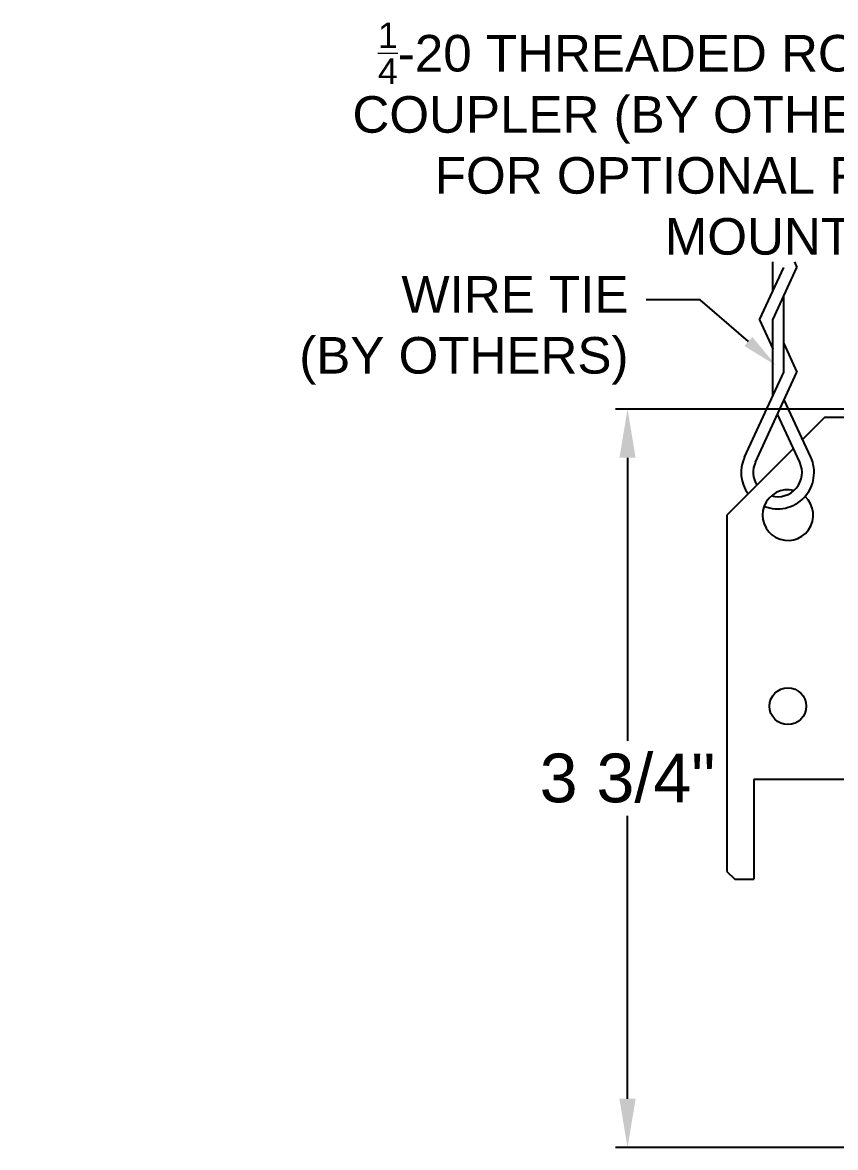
# Model space of a CAD drawing. Extents: x -5.7 to 5.8, y -0.8 to 5.8.
# Drawn here: x -5.67 to -1.51, y 0 to 5.77 of the extents above; entities that cross this region are included whole.
import ezdxf
from ezdxf import colors
from ezdxf.entities.mleader import LeaderData, LeaderLine
from ezdxf.math import Vec2, Vec3

# ---------------------------------------------------------------- set-up
doc = ezdxf.new("R2010")
doc.units = 0
doc.header["$LTSCALE"] = 0.5
doc.header["$MEASUREMENT"] = 0
doc.layers.get('Defpoints').update_dxf_attribs({"linetype": 'CONTINUOUS'})
doc.layers.add('CUST DWG', color=60, linetype='CONTINUOUS', lineweight=20)
doc.layers.add('Hardware', color=242, linetype='CONTINUOUS')
doc.layers.add('Mounting', color=4, linetype='CONTINUOUS')
doc.styles.add('LSAD_Standard', font='arial.ttf')
doc.styles.get("Standard").update_dxf_attribs({"font": 'arial.ttf'})
doc.dimstyles.new('LSAD_CustDims', dxfattribs={"dimtxt": 1, "dimasz": 1, "dimexe": 0.0625, "dimexo": 0.042969, "dimgap": 0.0625, "dimtad": 0, "dimtih": 1, "dimtoh": 1, "dimdec": 3, "dimzin": 0, "dimdsep": 46, "dimlunit": 4, "dimtxsty": 'Standard', "dimcen": 0.125, "dimclrd": 256, "dimclre": 256, "dimclrt": 256, "dimadec": 0, "dimazin": 0, "dimtfac": 1, "dimtdec": 3, "dimtix": 1, "dimtofl": 0, "dimtmove": 0, "dimatfit": 3, "dimfxl": 1, "dimfrac": 2, "dimtolj": 1, "dimtzin": 0, "dimarcsym": 0})

# ---------------------------------------------------------------- blocks, each defined once
blk = doc.blocks.new('*D1')
at = {"layer": 'CUST DWG', "lineweight": -2, "ltscale": 0.5, "transparency": 16777216}
for p, q in [((-1.3475, 3.7859), (-2.6345, 3.7859)), ((-2.572, 3.5359), (-2.572, 2.0848)), ((-2.572, 0.25), (-2.572, 1.7011)), ((-1.333, 0), (-2.6345, 0))]:
    blk.add_line(p, q, dxfattribs=at)
at = {"layer": 'CUST DWG', "ltscale": 0.5, "transparency": 16777216}
for points in [[(-2.6137, 3.5359), (-2.5304, 3.5359), (-2.572, 3.7859)], [(-2.6137, 0.25), (-2.5304, 0.25), (-2.572, 0)]]:
    blk.add_solid(points, dxfattribs=at)
at = {"layer": 'Defpoints', "color": 0, "ltscale": 0.5, "transparency": 16777216}
for p in [(-1.3045, 3.7859), (-2.572, 0), (-1.29, 0)]:
    blk.add_point(p, dxfattribs=at)
at = {"layer": 'CUST DWG', "ltscale": 0.5, "transparency": 16777216, "insert": (-2.572, 1.8929), "char_height": 0.25, "attachment_point": 5}
blk.add_mtext('\\A1;3 3/4"', dxfattribs=at)

msp = doc.modelspace()

# ---------------------------------------------------------------- linework, layer by layer
at = {"layer": 'Hardware', "transparency": 16777216}
for p, q in [((-1.8956, 4.2426), (-1.7716, 4.511)), ((-1.8273, 4.3904), (-1.8273, 4.5403)), ((-1.8273, 4.2426), (-1.7033, 4.511)), ((-1.7168, 4.5403), (-1.7033, 4.511)), ((-1.7716, 3.9742), (-1.7716, 4.3632)), ((-1.8956, 4.2426), (-1.8273, 4.0947)), ((-1.8273, 3.8536), (-1.8273, 4.2426)), ((-1.7716, 4.122), (-1.7033, 3.9742)), ((-1.9724, 3.5396), (-1.7716, 3.9742)), ((-1.9161, 3.5136), (-1.7033, 3.9742)), ((-1.6329, 3.5396), (-1.7685, 3.8331)), ((-1.6891, 3.5136), (-1.8026, 3.7592))]:
    msp.add_line(p, q, dxfattribs=at)
for radius, start, end in [(0.187, 155.20443, 216.14441), (0.187, 248.28759, 24.79557), (0.125, 155.20443, 211.68521), (0.125, 255.01749, 24.79557)]:
    msp.add_arc((-1.8026, 3.4612), radius, start, end, dxfattribs=at)
at = {"layer": 'Mounting', "transparency": 16777216}
for p, q in [((-1.5625, 3.742), (-1.6746, 3.6299)), ((-1.3125, 3.742), (-1.5625, 3.742)), ((-1.7213, 3.5832), (-2.0625, 3.242)), ((-2.0625, 3.242), (-2.0625, 1.415)), ((-1.3125, 1.8874), (-1.925, 1.8874)), ((-1.925, 1.8874), (-1.925, 1.375)), ((-2.0625, 1.415), (-2.0225, 1.375)), ((-2.0225, 1.375), (-1.925, 1.375))]:
    msp.add_line(p, q, dxfattribs=at)
msp.add_circle((-1.75, 2.2624), 0.094, dxfattribs=at)
msp.add_arc((-1.75, 3.242), 0.13, 76.20658, 47.45838, dxfattribs=at)

# ---------------------------------------------------------------- dimensions: what is measured, and where the dimension line sits
at = {"layer": 'CUST DWG', "ltscale": 0.5, "transparency": 16777216}
dim = msp.add_linear_dim(base=(-2.572, 0), p1=(-1.3045, 3.7859), p2=(-1.29, 0), angle=90, dimstyle='LSAD_CustDims', override={"dimtxt": 0.25, "dimasz": 0.25}, dxfattribs=at)
dim.commit()
dim.dimension.update_dxf_attribs({"geometry": '*D1', "text_midpoint": (-2.572, 1.8929), "dimtype": 128})

# ---------------------------------------------------------------- leaders
ml = msp.add_multileader_mtext('Standard', dxfattribs=at)
ml.set_content('\\A1;{\\H0.7x;\\S1/4;}-20 THREADED ROD &\\PCOUPLER (BY OTHERS)\\PFOR OPTIONAL ROD MOUNTING', color=256, style='LSAD_Standard')
ml.set_leader_properties()
ml.build(insert=Vec2(0, 0))
ml.multileader.update_dxf_attribs({"text_left_attachment_type": 2, "dogleg_length": 0.36, "arrow_head_size": 0.1875})
ctx = ml.context
ctx.base_point, ctx.char_height, ctx.arrow_head_size, ctx.landing_gap_size, ctx.plane_origin = Vec3(-4.0501, 5.1701), 0.1875, 0.1875, 0.09, Vec3(-1.0281, 4.4734)
ctx.left_attachment, ctx.text_align_type = 2, 2
notes = []
notes.append((ctx, [(0, (1, 1, 0), (-0.5882, 5.6723), (-1, 0), 0.2772, [(0, [(-0.0142, 4.5661)], 0, [])])]))
ctx.mtext.insert, ctx.mtext.width, ctx.mtext.defined_height, ctx.mtext.alignment, ctx.mtext.flow_direction = Vec3(-0.9554, 5.7676), 3.10661, 1.2274, 3, 5
ml = msp.add_multileader_mtext('Standard', dxfattribs=at)
ml.set_content('\\A1;{\\H1x;WIRE TIE\\P(BY OTHERS)}', color=256, style='LSAD_Standard')
ml.set_leader_properties()
ml.build(insert=Vec2(0, 0))
ml.multileader.update_dxf_attribs({"text_left_attachment_type": 2, "dogleg_length": 0.36, "arrow_head_size": 0.1875})
ctx = ml.context
ctx.base_point, ctx.char_height, ctx.arrow_head_size, ctx.landing_gap_size, ctx.plane_origin = Vec3(-4.3199, 4.1885), 0.1875, 0.1875, 0.09, Vec3(-2.8249, 3.9167)
ctx.left_attachment, ctx.text_align_type = 2, 2
notes.append((ctx, [(0, (1, 1, 0), (-2.1999, 4.3464), (-1, 0), 0.2772, [(0, [(-1.8109, 4.0094)], 0, [])])]))
ctx.mtext.insert, ctx.mtext.width, ctx.mtext.defined_height, ctx.mtext.alignment, ctx.mtext.flow_direction = Vec3(-2.5671, 4.4677), 3.10661, 1.0377, 3, 5
for ctx, leaders in notes:
    for number, flags, end, landing, length, lines in leaders:
        leader = LeaderData()
        leader.index, (leader.has_last_leader_line, leader.has_dogleg_vector, leader.attachment_direction) = number, flags
        leader.last_leader_point, leader.dogleg_vector, leader.dogleg_length = Vec3(end), Vec3(landing), length
        for number, points, colour, breaks in lines:
            line = LeaderLine()
            line.index, line.vertices, line.color, line.breaks = number, Vec3.list(points), colors.encode_raw_color(colour), breaks
            leader.lines.append(line)
        ctx.leaders.append(leader)

doc.saveas('drawing.dxf')
